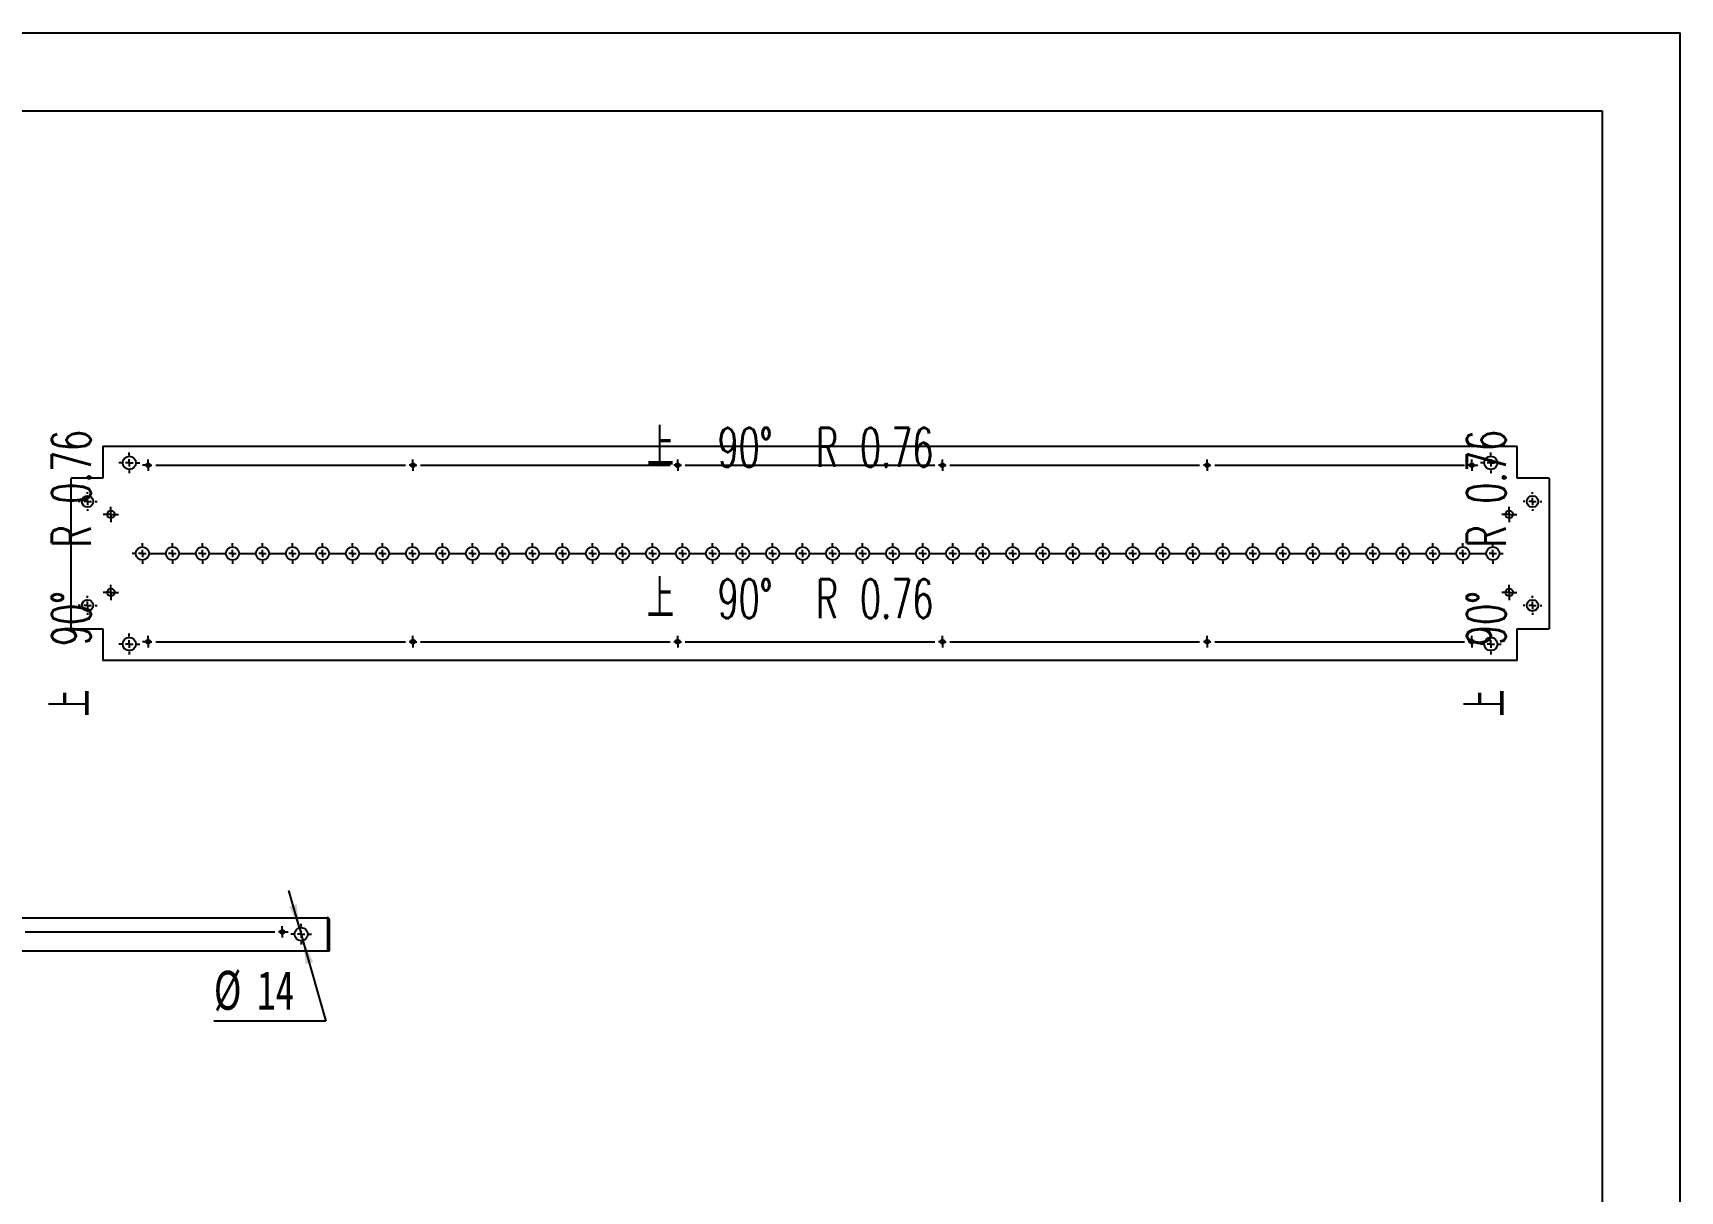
# Model space of a CAD drawing. Extents: x 0 to 3465, y 0 to 2450.
# Drawn here: x 1722 to 3465, y 1225 to 2450 of the extents above; entities that cross this region are included whole.
import ezdxf

# ---------------------------------------------------------------- set-up
doc = ezdxf.new("R2010")
doc.units = 0
doc.header["$LTSCALE"] = 8.250286
doc.layers.get('0').update_dxf_attribs({"linetype": 'CONTINUOUS'})
doc.layers.add('粗实线', color=7, linetype='CONTINUOUS')
doc.layers.add('细实线', color=7, linetype='CONTINUOUS')
doc.styles.add('SLDTEXTSTYLE6', font='TXT', dxfattribs={"width": 0.7})
doc.styles.add('SLDTEXTSTYLE7', font='TXT', dxfattribs={"width": 0.628571, "bigfont": 'bigfont'})
doc.dimstyles.new('SLDDIMSTYLE2', dxfattribs={"dimtxt": 41.251432, "dimasz": 24.750859, "dimexe": 0, "dimexo": 0.0625, "dimgap": 10.312858, "dimtad": 0, "dimtih": 1, "dimtoh": 1, "dimdec": 1, "dimrnd": 1e-09, "dimzin": 12, "dimtxsty": 'SLDTEXTSTYLE6', "dimsah": 1, "dimcen": 0, "dimazin": 3, "dimtfac": 1, "dimtdec": 1, "dimtmove": 0, "dimatfit": 3, "dimtolj": 1, "dimtzin": 12})

# ---------------------------------------------------------------- blocks, each defined once
blk = doc.blocks.new('_D_17')
at = {"layer": '细实线'}
for p, q in [((2004.4, 1503.6), (1993.1, 1543.3)), ((2004.4, 1503.6), (2008.2, 1490.1)), ((2008.2, 1490.1), (2032.3, 1405)), ((2032.3, 1405), (1913.9, 1405))]:
    blk.add_line(p, q, dxfattribs=at)
for points in [[(2004.4, 1503.6), (2001.6, 1528.6), (1993.6, 1526.3)], [(2008.2, 1490.1), (2011, 1465.2), (2018.9, 1467.5)]]:
    blk.add_solid(points, dxfattribs=at)
at = {"layer": '细实线', "char_height": 41.25, "attachment_point": 1, "style": 'SLDTEXTSTYLE6'}
for s, insert in [('%%c', (1913.9, 1458.2)), ('14', (1959.6, 1458.2))]:
    blk.add_mtext(s, dxfattribs=dict(at, insert=insert))
blk = doc.blocks.new('SW_CENTERMARKSYMBOL_8')
at = {"layer": '细实线', "color": 0}
for p, q in [((-8, 0), (-11, 0)), ((0, 0), (-4, 0)), ((0, 8), (0, 11)), ((0, 0), (0, 4)), ((0, 0), (0, -4)), ((0, 0), (4, 0)), ((8, 0), (11, 0)), ((0, -8), (0, -11))]:
    blk.add_line(p, q, dxfattribs=at)
blk = doc.blocks.new('SW_CENTERMARKSYMBOL_9')
at = {"layer": '细实线', "color": 0}
for p, q in [((-284.1, 0), (-286.2, 0)), ((-280.1, 0), (-284.1, 0)), ((-280.1, 4), (-280.1, 6.1)), ((-280.1, 0), (-280.1, 4)), ((-280.1, 0), (-280.1, -4)), ((-280.1, 0), (-276.1, 0)), ((-272.1, 0), (-8, 0)), ((0, 0), (-4, 0)), ((0, 4), (0, 6.1)), ((0, 0), (0, 4)), ((0, 0), (0, -4)), ((0, 0), (4, 0)), ((8, 0), (272.1, 0)), ((280.1, 0), (276.1, 0)), ((280.1, 4), (280.1, 6.1)), ((280.1, 0), (280.1, 4)), ((280.1, 0), (280.1, -4)), ((280.1, 0), (284.1, 0)), ((288.1, 0), (552.2, 0)), ((560.2, 0), (556.2, 0)), ((560.2, 4), (560.2, 6.1)), ((560.2, 0), (560.2, 4)), ((560.2, 0), (560.2, -4)), ((560.2, 0), (564.2, 0)), ((568.2, 0), (832.3, 0)), ((840.3, 0), (836.3, 0)), ((840.3, 4), (840.3, 6.1)), ((840.3, 0), (840.3, 4)), ((840.3, 0), (840.3, -4)), ((840.3, 0), (844.3, 0)), ((848.3, 0), (1112.4, 0)), ((1120.4, 0), (1116.4, 0)), ((1120.4, 4), (1120.4, 6.1)), ((1120.4, 0), (1120.4, 4)), ((1120.4, 0), (1120.4, -4)), ((1120.4, 0), (1124.4, 0)), ((1124.4, 0), (1126.5, 0)), ((-280.1, -4), (-280.1, -6.1)), ((0, -4), (0, -6.1)), ((280.1, -4), (280.1, -6.1)), ((560.2, -4), (560.2, -6.1)), ((840.3, -4), (840.3, -6.1)), ((1120.4, -4), (1120.4, -6.1))]:
    blk.add_line(p, q, dxfattribs=at)
blk = doc.blocks.new('SW_CENTERMARKSYMBOL_10')
at = {"layer": '细实线', "color": 0}
for p, q in [((-39.75, 0), (-42.75, 0)), ((-31.75, 0), (-35.75, 0)), ((-31.75, 8), (-31.75, 11)), ((-31.75, 0), (-31.75, 4)), ((-31.75, 0), (-31.75, -4)), ((-31.75, 0), (-27.75, 0)), ((-23.75, 0), (-8, 0)), ((0, 0), (-4, 0)), ((0, 8), (0, 11)), ((0, 0), (0, 4)), ((0, 0), (0, -4)), ((0, 0), (4, 0)), ((8, 0), (23.75, 0)), ((31.75, 0), (27.75, 0)), ((31.75, 8), (31.75, 11)), ((31.75, 0), (31.75, 4)), ((31.75, 0), (31.75, -4)), ((31.75, 0), (35.75, 0)), ((39.75, 0), (55.5, 0)), ((63.5, 0), (59.5, 0)), ((63.5, 8), (63.5, 11)), ((63.5, 0), (63.5, 4)), ((63.5, 0), (63.5, -4)), ((63.5, 0), (67.5, 0)), ((71.5, 0), (87.25, 0)), ((95.25, 0), (91.25, 0)), ((95.25, 8), (95.25, 11)), ((95.25, 0), (95.25, 4)), ((95.25, 0), (95.25, -4)), ((95.25, 0), (99.25, 0)), ((103.25, 0), (119, 0)), ((127, 0), (123, 0)), ((127, 8), (127, 11)), ((127, 0), (127, 4)), ((127, 0), (127, -4)), ((127, 0), (131, 0)), ((135, 0), (150.75, 0)), ((158.75, 0), (154.75, 0)), ((158.75, 8), (158.75, 11)), ((158.75, 0), (158.75, 4)), ((158.75, 0), (158.75, -4)), ((158.75, 0), (162.75, 0)), ((166.75, 0), (182.5, 0)), ((190.5, 0), (186.5, 0)), ((190.5, 8), (190.5, 11)), ((190.5, 0), (190.5, 4)), ((190.5, 0), (190.5, -4)), ((190.5, 0), (194.5, 0)), ((198.5, 0), (214.25, 0)), ((222.25, 0), (218.25, 0)), ((222.25, 8), (222.25, 11)), ((222.25, 0), (222.25, 4)), ((222.25, 0), (222.25, -4)), ((222.25, 0), (226.25, 0)), ((230.25, 0), (246, 0)), ((254, 0), (250, 0)), ((254, 8), (254, 11)), ((254, 0), (254, 4)), ((254, 0), (254, -4)), ((254, 0), (258, 0)), ((262, 0), (277.75, 0)), ((285.75, 0), (281.75, 0)), ((285.75, 8), (285.75, 11)), ((285.75, 0), (285.75, 4)), ((285.75, 0), (285.75, -4)), ((285.75, 0), (289.75, 0)), ((293.75, 0), (309.5, 0)), ((317.5, 0), (313.5, 0)), ((317.5, 8), (317.5, 11)), ((317.5, 0), (317.5, 4)), ((317.5, 0), (317.5, -4)), ((317.5, 0), (321.5, 0)), ((325.5, 0), (341.25, 0)), ((349.25, 0), (345.25, 0)), ((349.25, 8), (349.25, 11)), ((349.25, 0), (349.25, 4)), ((349.25, 0), (349.25, -4)), ((349.25, 0), (353.25, 0)), ((357.25, 0), (373, 0)), ((381, 0), (377, 0)), ((381, 8), (381, 11)), ((381, 0), (381, 4)), ((381, 0), (381, -4)), ((381, 0), (385, 0)), ((389, 0), (404.75, 0)), ((412.75, 0), (408.75, 0)), ((412.75, 8), (412.75, 11)), ((412.75, 0), (412.75, 4)), ((412.75, 0), (412.75, -4)), ((412.75, 0), (416.75, 0)), ((420.75, 0), (436.5, 0)), ((444.5, 0), (440.5, 0)), ((444.5, 8), (444.5, 11)), ((444.5, 0), (444.5, 4)), ((444.5, 0), (444.5, -4)), ((444.5, 0), (448.5, 0)), ((452.5, 0), (468.25, 0)), ((476.25, 0), (472.25, 0)), ((476.25, 8), (476.25, 11)), ((476.25, 0), (476.25, 4)), ((476.25, 0), (476.25, -4)), ((476.25, 0), (480.25, 0)), ((484.25, 0), (500, 0)), ((508, 0), (504, 0)), ((508, 8), (508, 11)), ((508, 0), (508, 4)), ((508, 0), (508, -4)), ((508, 0), (512, 0)), ((516, 0), (531.75, 0)), ((539.75, 0), (535.75, 0)), ((539.75, 8), (539.75, 11)), ((539.75, 0), (539.75, 4)), ((539.75, 0), (539.75, -4)), ((539.75, 0), (543.75, 0)), ((547.75, 0), (563.5, 0)), ((571.5, 0), (567.5, 0)), ((571.5, 8), (571.5, 11)), ((571.5, 0), (571.5, 4)), ((571.5, 0), (571.5, -4)), ((571.5, 0), (575.5, 0)), ((579.5, 0), (595.25, 0)), ((603.25, 0), (599.25, 0)), ((603.25, 8), (603.25, 11)), ((603.25, 0), (603.25, 4)), ((603.25, 0), (603.25, -4)), ((603.25, 0), (607.25, 0)), ((611.25, 0), (627, 0)), ((635, 0), (631, 0)), ((635, 8), (635, 11)), ((635, 0), (635, 4)), ((635, 0), (635, -4)), ((635, 0), (639, 0)), ((643, 0), (658.75, 0)), ((666.75, 0), (662.75, 0)), ((666.75, 8), (666.75, 11)), ((666.75, 0), (666.75, 4)), ((666.75, 0), (666.75, -4)), ((666.75, 0), (670.75, 0)), ((674.75, 0), (690.5, 0)), ((698.5, 0), (694.5, 0)), ((698.5, 8), (698.5, 11)), ((698.5, 0), (698.5, 4)), ((698.5, 0), (698.5, -4)), ((698.5, 0), (702.5, 0)), ((706.5, 0), (722.25, 0)), ((730.25, 0), (726.25, 0)), ((730.25, 8), (730.25, 11)), ((730.25, 0), (730.25, 4)), ((730.25, 0), (730.25, -4)), ((730.25, 0), (734.25, 0)), ((738.25, 0), (754, 0)), ((762, 0), (758, 0)), ((762, 8), (762, 11)), ((762, 0), (762, 4)), ((762, 0), (762, -4)), ((762, 0), (766, 0)), ((770, 0), (785.75, 0)), ((793.75, 0), (789.75, 0)), ((793.75, 8), (793.75, 11)), ((793.75, 0), (793.75, 4)), ((793.75, 0), (793.75, -4)), ((793.75, 0), (797.75, 0)), ((801.75, 0), (817.5, 0)), ((825.5, 0), (821.5, 0)), ((825.5, 8), (825.5, 11)), ((825.5, 0), (825.5, 4)), ((825.5, 0), (825.5, -4)), ((825.5, 0), (829.5, 0)), ((833.5, 0), (849.25, 0)), ((857.25, 0), (853.25, 0)), ((857.25, 8), (857.25, 11)), ((857.25, 0), (857.25, 4)), ((857.25, 0), (857.25, -4)), ((857.25, 0), (861.25, 0)), ((865.25, 0), (881, 0)), ((889, 0), (885, 0)), ((889, 8), (889, 11)), ((889, 0), (889, 4)), ((889, 0), (889, -4)), ((889, 0), (893, 0)), ((897, 0), (912.75, 0)), ((920.75, 0), (916.75, 0)), ((920.75, 8), (920.75, 11)), ((920.75, 0), (920.75, 4)), ((920.75, 0), (920.75, -4)), ((920.75, 0), (924.75, 0)), ((928.75, 0), (944.5, 0)), ((952.5, 0), (948.5, 0)), ((952.5, 8), (952.5, 11)), ((952.5, 0), (952.5, 4)), ((952.5, 0), (952.5, -4)), ((952.5, 0), (956.5, 0)), ((960.5, 0), (976.25, 0)), ((984.25, 0), (980.25, 0)), ((984.25, 8), (984.25, 11)), ((984.25, 0), (984.25, 4)), ((984.25, 0), (984.25, -4)), ((984.25, 0), (988.25, 0)), ((992.25, 0), (1008, 0)), ((1016, 0), (1012, 0)), ((1016, 8), (1016, 11)), ((1016, 0), (1016, 4)), ((1016, 0), (1016, -4)), ((1016, 0), (1020, 0)), ((1024, 0), (1039.75, 0)), ((1047.75, 0), (1043.75, 0)), ((1047.75, 8), (1047.75, 11)), ((1047.75, 0), (1047.75, 4)), ((1047.75, 0), (1047.75, -4)), ((1047.75, 0), (1051.75, 0)), ((1055.75, 0), (1071.5, 0)), ((1079.5, 0), (1075.5, 0)), ((1079.5, 8), (1079.5, 11)), ((1079.5, 0), (1079.5, 4)), ((1079.5, 0), (1079.5, -4)), ((1079.5, 0), (1083.5, 0)), ((1087.5, 0), (1103.25, 0)), ((1111.25, 0), (1107.25, 0)), ((1111.25, 8), (1111.25, 11)), ((1111.25, 0), (1111.25, 4)), ((1111.25, 0), (1111.25, -4)), ((1111.25, 0), (1115.25, 0)), ((1119.25, 0), (1135, 0)), ((1143, 0), (1139, 0)), ((1143, 8), (1143, 11)), ((1143, 0), (1143, 4)), ((1143, 0), (1143, -4)), ((1143, 0), (1147, 0)), ((1151, 0), (1166.75, 0)), ((1174.75, 0), (1170.75, 0)), ((1174.75, 8), (1174.75, 11)), ((1174.75, 0), (1174.75, 4)), ((1174.75, 0), (1174.75, -4)), ((1174.75, 0), (1178.75, 0)), ((1182.75, 0), (1198.5, 0)), ((1206.5, 0), (1202.5, 0)), ((1206.5, 8), (1206.5, 11)), ((1206.5, 0), (1206.5, 4)), ((1206.5, 0), (1206.5, -4)), ((1206.5, 0), (1210.5, 0)), ((1214.5, 0), (1230.25, 0)), ((1238.25, 0), (1234.25, 0)), ((1238.25, 8), (1238.25, 11)), ((1238.25, 0), (1238.25, 4)), ((1238.25, 0), (1238.25, -4)), ((1238.25, 0), (1242.25, 0)), ((1246.25, 0), (1262, 0)), ((1270, 0), (1266, 0)), ((1270, 8), (1270, 11)), ((1270, 0), (1270, 4)), ((1270, 0), (1270, -4)), ((1270, 0), (1274, 0)), ((1278, 0), (1293.75, 0)), ((1301.75, 0), (1297.75, 0)), ((1301.75, 8), (1301.75, 11)), ((1301.75, 0), (1301.75, 4)), ((1301.75, 0), (1301.75, -4)), ((1301.75, 0), (1305.75, 0)), ((1309.75, 0), (1325.5, 0)), ((1333.5, 0), (1329.5, 0)), ((1333.5, 8), (1333.5, 11)), ((1333.5, 0), (1333.5, 4)), ((1333.5, 0), (1333.5, -4)), ((1333.5, 0), (1337.5, 0)), ((1341.5, 0), (1357.25, 0)), ((1365.25, 0), (1361.25, 0)), ((1365.25, 8), (1365.25, 11)), ((1365.25, 0), (1365.25, 4)), ((1365.25, 0), (1365.25, -4)), ((1365.25, 0), (1369.25, 0)), ((1373.25, 0), (1389, 0)), ((1397, 0), (1393, 0)), ((1397, 8), (1397, 11)), ((1397, 0), (1397, 4)), ((1397, 0), (1397, -4)), ((1397, 0), (1401, 0)), ((1405, 0), (1408, 0)), ((-31.75, -8), (-31.75, -11)), ((0, -8), (0, -11)), ((31.75, -8), (31.75, -11)), ((63.5, -8), (63.5, -11)), ((95.25, -8), (95.25, -11)), ((127, -8), (127, -11)), ((158.75, -8), (158.75, -11)), ((190.5, -8), (190.5, -11)), ((222.25, -8), (222.25, -11)), ((254, -8), (254, -11)), ((285.75, -8), (285.75, -11)), ((317.5, -8), (317.5, -11)), ((349.25, -8), (349.25, -11)), ((381, -8), (381, -11)), ((412.75, -8), (412.75, -11)), ((444.5, -8), (444.5, -11)), ((476.25, -8), (476.25, -11)), ((508, -8), (508, -11)), ((539.75, -8), (539.75, -11)), ((571.5, -8), (571.5, -11)), ((603.25, -8), (603.25, -11)), ((635, -8), (635, -11)), ((666.75, -8), (666.75, -11)), ((698.5, -8), (698.5, -11)), ((730.25, -8), (730.25, -11)), ((762, -8), (762, -11)), ((793.75, -8), (793.75, -11)), ((825.5, -8), (825.5, -11)), ((857.25, -8), (857.25, -11)), ((889, -8), (889, -11)), ((920.75, -8), (920.75, -11)), ((952.5, -8), (952.5, -11)), ((984.25, -8), (984.25, -11)), ((1016, -8), (1016, -11)), ((1047.75, -8), (1047.75, -11)), ((1079.5, -8), (1079.5, -11)), ((1111.25, -8), (1111.25, -11)), ((1143, -8), (1143, -11)), ((1174.75, -8), (1174.75, -11)), ((1206.5, -8), (1206.5, -11)), ((1238.25, -8), (1238.25, -11)), ((1270, -8), (1270, -11)), ((1301.75, -8), (1301.75, -11)), ((1333.5, -8), (1333.5, -11)), ((1365.25, -8), (1365.25, -11)), ((1397, -8), (1397, -11))]:
    blk.add_line(p, q, dxfattribs=at)
blk = doc.blocks.new('SW_CENTERMARKSYMBOL_11')
at = {"layer": '细实线', "color": 0}
for p, q in [((-4, 0), (-8, 0)), ((0, 0), (-4, 0)), ((0, 4), (0, 8)), ((0, 0), (0, 4)), ((0, 0), (0, -4)), ((0, 0), (4, 0)), ((4, 0), (8, 0)), ((0, -4), (0, -8))]:
    blk.add_line(p, q, dxfattribs=at)
blk = doc.blocks.new('SW_CENTERMARKSYMBOL_12')
at = {"layer": '细实线', "color": 0}
for p, q in [((-4, 0), (-8, 0)), ((0, 0), (-4, 0)), ((0, 4), (0, 8)), ((0, 0), (0, 4)), ((0, 0), (0, -4)), ((0, 0), (4, 0)), ((4, 0), (8, 0)), ((0, -4), (0, -8))]:
    blk.add_line(p, q, dxfattribs=at)
blk = doc.blocks.new('SW_CENTERMARKSYMBOL_13')
at = {"layer": '细实线', "color": 0}
for p, q in [((-4, 0), (-8, 0)), ((0, 0), (-4, 0)), ((0, 4), (0, 8)), ((0, 0), (0, 4)), ((0, 0), (0, -4)), ((0, 0), (4, 0)), ((4, 0), (8, 0)), ((0, -4), (0, -8))]:
    blk.add_line(p, q, dxfattribs=at)
blk = doc.blocks.new('SW_CENTERMARKSYMBOL_14')
at = {"layer": '细实线', "color": 0}
for p, q in [((-4, 0), (-8, 0)), ((0, 0), (-4, 0)), ((0, 4), (0, 8)), ((0, 0), (0, 4)), ((0, 0), (0, -4)), ((0, 0), (4, 0)), ((4, 0), (8, 0)), ((0, -4), (0, -8))]:
    blk.add_line(p, q, dxfattribs=at)
blk = doc.blocks.new('SW_CENTERMARKSYMBOL_15')
at = {"layer": '细实线', "color": 0}
for p, q in [((-8, 0), (-10, 0)), ((0, 0), (-4, 0)), ((0, 8), (0, 10)), ((0, 0), (0, 4)), ((0, 0), (0, -4)), ((0, 0), (4, 0)), ((8, 0), (10, 0)), ((0, -8), (0, -10))]:
    blk.add_line(p, q, dxfattribs=at)
blk = doc.blocks.new('SW_CENTERMARKSYMBOL_16')
at = {"layer": '细实线', "color": 0}
for p, q in [((-8, 0), (-10, 0)), ((0, 0), (-4, 0)), ((0, 8), (0, 10)), ((0, 0), (0, 4)), ((0, 0), (0, -4)), ((0, 0), (4, 0)), ((8, 0), (10, 0)), ((0, -8), (0, -10))]:
    blk.add_line(p, q, dxfattribs=at)
blk = doc.blocks.new('SW_CENTERMARKSYMBOL_17')
at = {"layer": '细实线', "color": 0}
for p, q in [((-8, 0), (-11, 0)), ((0, 0), (-4, 0)), ((0, 8), (0, 11)), ((0, 0), (0, 4)), ((0, 0), (0, -4)), ((0, 0), (4, 0)), ((8, 0), (11, 0)), ((0, -8), (0, -11))]:
    blk.add_line(p, q, dxfattribs=at)
blk = doc.blocks.new('SW_CENTERMARKSYMBOL_18')
at = {"layer": '细实线', "color": 0}
for p, q in [((-8, 0), (-11, 0)), ((0, 0), (-4, 0)), ((0, 8), (0, 11)), ((0, 0), (0, 4)), ((0, 0), (0, -4)), ((0, 0), (4, 0)), ((8, 0), (11, 0)), ((0, -8), (0, -11))]:
    blk.add_line(p, q, dxfattribs=at)
blk = doc.blocks.new('SW_CENTERMARKSYMBOL_19')
at = {"layer": '细实线', "color": 0}
for p, q in [((-1124.4, 0), (-1126.5, 0)), ((-1120.4, 0), (-1124.4, 0)), ((-1120.4, 4), (-1120.4, 6.1)), ((-1120.4, 0), (-1120.4, 4)), ((-1120.4, 0), (-1120.4, -4)), ((-1120.4, 0), (-1116.4, 0)), ((-1112.4, 0), (-848.3, 0)), ((-840.3, 0), (-844.3, 0)), ((-840.3, 4), (-840.3, 6.1)), ((-840.3, 0), (-840.3, 4)), ((-840.3, 0), (-840.3, -4)), ((-840.3, 0), (-836.3, 0)), ((-832.3, 0), (-568.2, 0)), ((-560.2, 0), (-564.2, 0)), ((-560.2, 4), (-560.2, 6.1)), ((-560.2, 0), (-560.2, 4)), ((-560.2, 0), (-560.2, -4)), ((-560.2, 0), (-556.2, 0)), ((-552.2, 0), (-288.1, 0)), ((-280.1, 0), (-284.1, 0)), ((-280.1, 4), (-280.1, 6.1)), ((-280.1, 0), (-280.1, 4)), ((-280.1, 0), (-280.1, -4)), ((-280.1, 0), (-276.1, 0)), ((-272.1, 0), (-8, 0)), ((0, 0), (-4, 0)), ((0, 4), (0, 6.1)), ((0, 0), (0, 4)), ((0, 0), (0, -4)), ((0, 0), (4, 0)), ((8, 0), (272.1, 0)), ((280.1, 0), (276.1, 0)), ((280.1, 4), (280.1, 6.1)), ((280.1, 0), (280.1, 4)), ((280.1, 0), (280.1, -4)), ((280.1, 0), (284.1, 0)), ((284.1, 0), (286.2, 0)), ((-1120.4, -4), (-1120.4, -6.1)), ((-840.3, -4), (-840.3, -6.1)), ((-560.2, -4), (-560.2, -6.1)), ((-280.1, -4), (-280.1, -6.1)), ((0, -4), (0, -6.1)), ((280.1, -4), (280.1, -6.1))]:
    blk.add_line(p, q, dxfattribs=at)
blk = doc.blocks.new('SW_CENTERMARKSYMBOL_20')
at = {"layer": '细实线', "color": 0}
for p, q in [((-8, 0), (-10, 0)), ((0, 0), (-4, 0)), ((0, 8), (0, 10)), ((0, 0), (0, 4)), ((0, 0), (0, -4)), ((0, 0), (4, 0)), ((8, 0), (10, 0)), ((0, -8), (0, -10))]:
    blk.add_line(p, q, dxfattribs=at)
blk = doc.blocks.new('SW_CENTERMARKSYMBOL_21')
at = {"layer": '细实线', "color": 0}
for p, q in [((-8, 0), (-10, 0)), ((0, 0), (-4, 0)), ((0, 8), (0, 10)), ((0, 0), (0, 4)), ((0, 0), (0, -4)), ((0, 0), (4, 0)), ((8, 0), (10, 0)), ((0, -8), (0, -10))]:
    blk.add_line(p, q, dxfattribs=at)
blk = doc.blocks.new('SW_CENTERMARKSYMBOL_22')
at = {"layer": '细实线', "color": 0}
for p, q in [((-8, 0), (-11, 0)), ((0, 0), (-4, 0)), ((0, 8), (0, 11)), ((0, 0), (0, 4)), ((0, 0), (0, -4)), ((0, 0), (4, 0)), ((8, 0), (11, 0)), ((0, -8), (0, -11))]:
    blk.add_line(p, q, dxfattribs=at)
blk = doc.blocks.new('SW_CENTERMARKSYMBOL_23')
at = {"layer": '细实线', "color": 0}
for p, q in [((-8, 0), (-11, 0)), ((0, 0), (-4, 0)), ((0, 8), (0, 11)), ((0, 0), (0, 4)), ((0, 0), (0, -4)), ((0, 0), (4, 0)), ((8, 0), (11, 0)), ((0, -8), (0, -11))]:
    blk.add_line(p, q, dxfattribs=at)
blk = doc.blocks.new('SW_CENTERMARKSYMBOL_24')
at = {"layer": '细实线', "color": 0}
for p, q in [((-1124.4, 0), (-1126.5, 0)), ((-1120.4, 0), (-1124.4, 0)), ((-1120.4, 4), (-1120.4, 6.1)), ((-1120.4, 0), (-1120.4, 4)), ((-1120.4, 0), (-1120.4, -4)), ((-1120.4, 0), (-1116.4, 0)), ((-1112.4, 0), (-848.3, 0)), ((-840.3, 0), (-844.3, 0)), ((-840.3, 4), (-840.3, 6.1)), ((-840.3, 0), (-840.3, 4)), ((-840.3, 0), (-840.3, -4)), ((-840.3, 0), (-836.3, 0)), ((-832.3, 0), (-568.2, 0)), ((-560.2, 0), (-564.2, 0)), ((-560.2, 4), (-560.2, 6.1)), ((-560.2, 0), (-560.2, 4)), ((-560.2, 0), (-560.2, -4)), ((-560.2, 0), (-556.2, 0)), ((-552.2, 0), (-288.1, 0)), ((-280.1, 0), (-284.1, 0)), ((-280.1, 4), (-280.1, 6.1)), ((-280.1, 0), (-280.1, 4)), ((-280.1, 0), (-280.1, -4)), ((-280.1, 0), (-276.1, 0)), ((-272.1, 0), (-8, 0)), ((0, 0), (-4, 0)), ((0, 4), (0, 6.1)), ((0, 0), (0, 4)), ((0, 0), (0, -4)), ((0, 0), (4, 0)), ((8, 0), (272.1, 0)), ((280.1, 0), (276.1, 0)), ((280.1, 4), (280.1, 6.1)), ((280.1, 0), (280.1, 4)), ((280.1, 0), (280.1, -4)), ((280.1, 0), (284.1, 0)), ((284.1, 0), (286.2, 0)), ((-1120.4, -4), (-1120.4, -6.1)), ((-840.3, -4), (-840.3, -6.1)), ((-560.2, -4), (-560.2, -6.1)), ((-280.1, -4), (-280.1, -6.1)), ((0, -4), (0, -6.1)), ((280.1, -4), (280.1, -6.1))]:
    blk.add_line(p, q, dxfattribs=at)

msp = doc.modelspace()

# ---------------------------------------------------------------- linework, layer by layer
at = {"color": 7, "linetype": 'CONTINUOUS'}
for p, q in [((1796.39, 2013.02), (1796.39, 1979.47)), ((1796.39, 2013.02), (3292.95, 2013.02)), ((3292.95, 1979.47), (3292.95, 2013.02)), ((1762.84, 1819.91), (1762.84, 1979.47)), ((1796.39, 1979.47), (1762.84, 1979.47)), ((3326.5, 1979.47), (3292.95, 1979.47)), ((3326.5, 1979.47), (3326.5, 1819.91)), ((1762.84, 1819.91), (1796.39, 1819.91)), ((1796.39, 1819.91), (1796.39, 1786.36)), ((3292.95, 1819.91), (3326.5, 1819.91)), ((3292.95, 1786.36), (3292.95, 1819.91)), ((3292.95, 1786.36), (1796.39, 1786.36)), ((538.43, 1514.38), (2033.61, 1514.38)), ((2034.29, 1511.72), (2034.29, 1479.38)), ((2034.37, 1479.38), (2034.37, 1511.72)), ((2034.37, 1511.72), (2036.27, 1511.72)), ((2036.27, 1479.38), (2036.27, 1511.72)), ((537.74, 1479.38), (2034.29, 1479.38)), ((2034.37, 1479.38), (2036.27, 1479.38))]:
    msp.add_line(p, q, dxfattribs=at)
for centre, radius in [((1824.42, 1995.52), 7), ((1844.42, 1993.02), 2.1), ((2124.52, 1993.02), 2.1), ((2404.62, 1993.02), 2.1), ((2684.72, 1993.02), 2.1), ((2964.82, 1993.02), 2.1), ((3244.92, 1993.02), 2.1), ((3264.92, 1995.52), 7), ((1780.34, 1954.64), 6), ((3309, 1954.64), 6), ((1804.92, 1940.94), 4), ((3284.42, 1940.94), 4), ((1838.32, 1899.69), 7), ((1870.07, 1899.69), 7), ((1901.82, 1899.69), 7), ((1933.57, 1899.69), 7), ((1965.32, 1899.69), 7), ((1997.07, 1899.69), 7), ((2028.82, 1899.69), 7), ((2060.57, 1899.69), 7), ((2092.32, 1899.69), 7), ((2124.07, 1899.69), 7), ((2155.82, 1899.69), 7), ((2187.57, 1899.69), 7), ((2219.32, 1899.69), 7), ((2251.07, 1899.69), 7), ((2282.82, 1899.69), 7), ((2314.57, 1899.69), 7), ((2346.32, 1899.69), 7), ((2378.07, 1899.69), 7), ((2409.82, 1899.69), 7), ((2441.57, 1899.69), 7), ((2473.32, 1899.69), 7), ((2505.07, 1899.69), 7), ((2536.82, 1899.69), 7), ((2568.57, 1899.69), 7), ((2600.32, 1899.69), 7), ((2632.07, 1899.69), 7), ((2663.82, 1899.69), 7), ((2695.57, 1899.69), 7), ((2727.32, 1899.69), 7), ((2759.07, 1899.69), 7), ((2790.82, 1899.69), 7), ((2822.57, 1899.69), 7), ((2854.32, 1899.69), 7), ((2886.07, 1899.69), 7), ((2917.82, 1899.69), 7), ((2949.57, 1899.69), 7), ((2981.32, 1899.69), 7), ((3013.07, 1899.69), 7), ((3044.82, 1899.69), 7), ((3076.57, 1899.69), 7), ((3108.32, 1899.69), 7), ((3140.07, 1899.69), 7), ((3171.82, 1899.69), 7), ((3203.57, 1899.69), 7), ((3235.32, 1899.69), 7), ((3267.07, 1899.69), 7), ((1780.34, 1844.74), 6), ((1804.92, 1858.44), 4), ((3284.42, 1858.44), 4), ((3309, 1844.74), 6), ((1824.42, 1803.86), 7), ((1844.42, 1806.36), 2.1), ((2124.52, 1806.36), 2.1), ((2404.62, 1806.36), 2.1), ((2684.72, 1806.36), 2.1), ((2964.82, 1806.36), 2.1), ((3244.92, 1806.36), 2.1), ((3264.92, 1803.86), 7), ((1986.27, 1499.38), 2.1), ((2006.27, 1496.88), 7)]:
    msp.add_circle(centre, radius, dxfattribs=at)
for points, knots in [([(2033.61, 1514.38), (2033.66, 1514.38), (2033.72, 1514.31), (2033.84, 1514.05), (2033.89, 1513.85), (2034.01, 1513.36), (2034.06, 1513.06), (2034.18, 1512.42), (2034.24, 1512.07), (2034.29, 1511.72)], [0, 0, 0, 0, 0.25, 0.25, 0.5, 0.5, 0.75, 0.75, 1, 1, 1, 1]), ([(2036.27, 1511.72), (2036.27, 1512.07), (2036.2, 1512.42), (2035.93, 1513.06), (2035.73, 1513.36), (2035.24, 1513.85), (2034.94, 1514.05), (2034.3, 1514.31), (2033.95, 1514.38), (2033.61, 1514.38)], [0, 0, 0, 0, 0.25, 0.25, 0.5, 0.5, 0.75, 0.75, 1, 1, 1, 1]), ([(2034.37, 1511.72), (2034.36, 1511.82), (2034.35, 1511.98), (2034.25, 1512.1), (2034.22, 1512.14)], [0, 0, 0, 0, 0.6645413, 1, 1, 1, 1])]:
    msp.add_open_spline(points, degree=3, knots=knots, dxfattribs=at)
at = {"layer": '粗实线'}
for p, q in [((82.5, 2367.83), (3382.62, 2367.83)), ((3382.62, 2367.83), (3382.62, 82.5))]:
    msp.add_line(p, q, dxfattribs=at)
at = {"layer": '细实线'}
for p in [(0, 2450.34), (3465.12, 0)]:
    msp.add_line(p, (3465.12, 2450.34), dxfattribs=at)

# ---------------------------------------------------------------- block references
for name, p in [('SW_CENTERMARKSYMBOL_18', (1824.42, 1995.52)), ('SW_CENTERMARKSYMBOL_17', (3264.92, 1995.52)), ('SW_CENTERMARKSYMBOL_19', (2964.82, 1993.02)), ('SW_CENTERMARKSYMBOL_16', (1780.34, 1954.64)), ('SW_CENTERMARKSYMBOL_21', (3309, 1954.64)), ('SW_CENTERMARKSYMBOL_13', (1804.92, 1940.94)), ('SW_CENTERMARKSYMBOL_14', (3284.42, 1940.94)), ('SW_CENTERMARKSYMBOL_10', (1870.07, 1899.69)), ('SW_CENTERMARKSYMBOL_12', (1804.92, 1858.44)), ('SW_CENTERMARKSYMBOL_11', (3284.42, 1858.44)), ('SW_CENTERMARKSYMBOL_15', (1780.34, 1844.74)), ('SW_CENTERMARKSYMBOL_20', (3309, 1844.74)), ('SW_CENTERMARKSYMBOL_23', (1824.42, 1803.86)), ('SW_CENTERMARKSYMBOL_24', (2964.82, 1806.36)), ('SW_CENTERMARKSYMBOL_22', (3264.92, 1803.86)), ('SW_CENTERMARKSYMBOL_9', (865.87, 1499.38)), ('SW_CENTERMARKSYMBOL_8', (2006.27, 1496.88))]:
    msp.add_blockref(name, p, dxfattribs=at)

# ---------------------------------------------------------------- texts
at = {"color": 7, "linetype": 'CONTINUOUS', "char_height": 41.2514, "attachment_point": 2, "rotation": 90, "style": 'SLDTEXTSTYLE7'}
for insert in [(1742.4, 1878.69), (3239.48, 1878.69)]:
    msp.add_mtext('上  90°  R 0.76', dxfattribs=dict(at, insert=insert))
at = {"color": 7, "linetype": 'CONTINUOUS', "char_height": 41.2514, "attachment_point": 2, "style": 'SLDTEXTSTYLE7'}
for insert in [(2523.68, 2032.54), (2523.68, 1872.46)]:
    msp.add_mtext('上  90°  R 0.76', dxfattribs=dict(at, insert=insert))

# ---------------------------------------------------------------- dimensions: what is measured, and where the dimension line sits
at = {"layer": '细实线'}
dim = msp.add_diameter_dim_2p(p1=(2008.18, 1490.15), p2=(2004.35, 1503.62), dimstyle='SLDDIMSTYLE2', dxfattribs=at)
dim.commit()
dim.dimension.update_dxf_attribs({"geometry": '_D_17', "text_midpoint": (1960.76, 1433.17), "dimtype": 163})

doc.saveas('drawing.dxf')
